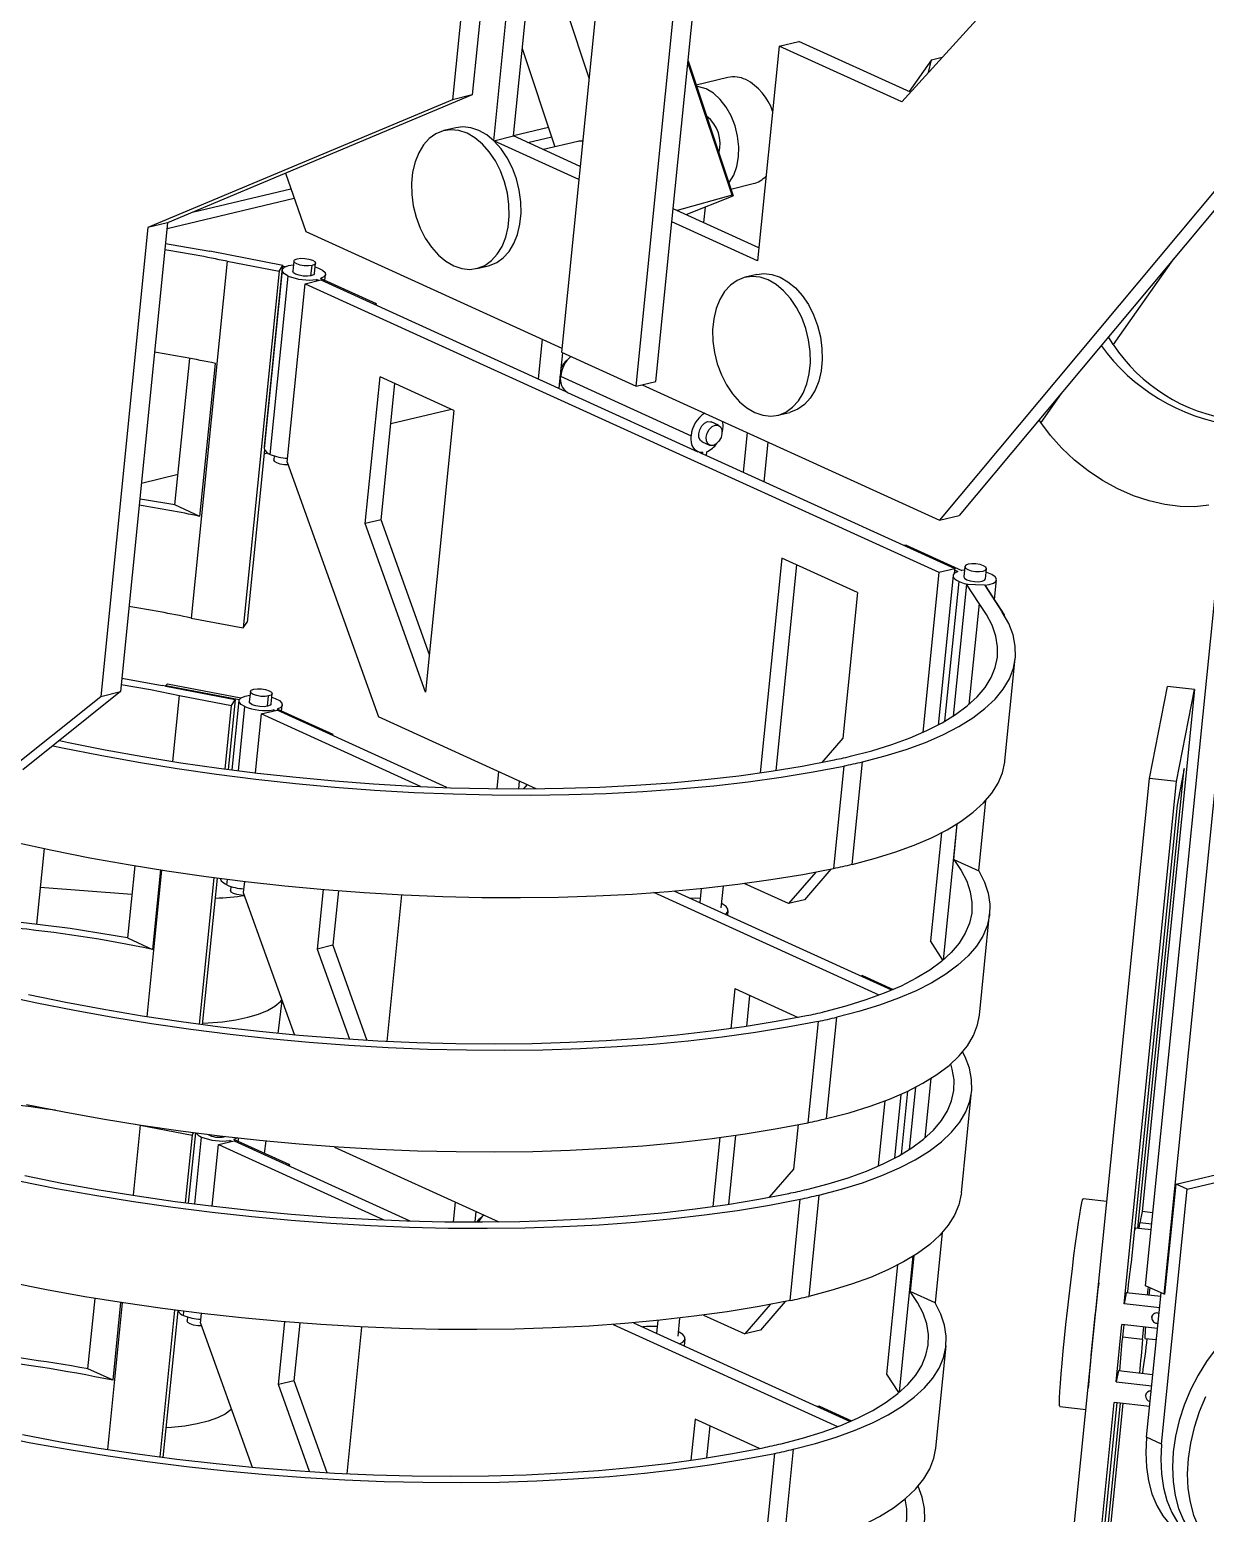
# Model space of a CAD drawing. Header units: inches. Extents: x 0.1 to 8.4, y -6.9 to 10.9.
# Drawn here: x 3.201 to 5.323, y 4.331 to 7.009 of the extents above; entities that cross this region are included whole.
import ezdxf

# ---------------------------------------------------------------- set-up
doc = ezdxf.new("R2010")
doc.units = ezdxf.units.IN
doc.header["$MEASUREMENT"] = 0

msp = doc.modelspace()

# ---------------------------------------------------------------- linework, layer by layer
at = {"color": 7, "linetype": 'Continuous', "lineweight": 25}
for p, q in [((4.3371, 8.174), (4.161, 6.4263)), ((4.2956, 6.3651), (4.4716, 8.1127)), ((4.3603, 6.6618), (4.4871, 7.921)), ((4.0523, 7.756), (3.9643, 6.8822)), ((4.0879, 7.7645), (3.9999, 6.8907)), ((5.2773, 7.4314), (4.775, 6.8781)), ((5.215, 4.7414), (5.4744, 7.3169)), ((4.0387, 6.8082), (4.0786, 7.2033)), ((4.0743, 6.8167), (4.1142, 7.2118)), ((5.2487, 4.7261), (5.4955, 7.1765)), ((4.2108, 6.9209), (4.1705, 7.0424)), ((4.0902, 6.9745), (4.1491, 6.7972)), ((4.5538, 6.9787), (4.5148, 6.5914)), ((4.5538, 6.9787), (4.5894, 6.9872)), ((4.775, 6.8781), (4.5538, 6.9787)), ((4.7909, 6.8955), (4.5894, 6.9872)), ((4.4687, 6.71), (4.3892, 6.9492)), ((4.3895, 6.9525), (4.4707, 6.7084)), ((4.8289, 6.9542), (4.7884, 6.8967)), ((4.8232, 6.9311), (4.8289, 6.9542)), ((4.8289, 6.9542), (4.8483, 6.9588)), ((4.4614, 6.9222), (4.4041, 6.9086)), ((3.9643, 6.8822), (3.4144, 6.6515)), ((3.9999, 6.8907), (3.45, 6.66)), ((3.9999, 6.8907), (3.9643, 6.8822)), ((3.9701, 6.8316), (3.9487, 6.8265)), ((4.0744, 6.8174), (4.1374, 6.8325)), ((4.0387, 6.8082), (4.0743, 6.8167)), ((4.1924, 6.7382), (4.0387, 6.8082)), ((4.1948, 6.7618), (4.0743, 6.8167)), ((4.1002, 6.8049), (4.1432, 6.8152)), ((4.1901, 6.8069), (4.1282, 6.7922)), ((5.4243, 6.8192), (4.8433, 6.1235)), ((5.4204, 6.7803), (4.8789, 6.1319)), ((3.6628, 6.7493), (3.6993, 6.6443)), ((3.4972, 6.6798), (3.6724, 6.7216)), ((4.4665, 6.721), (4.5071, 6.7307)), ((3.4489, 6.6496), (3.6784, 6.7043)), ((4.4687, 6.71), (4.3696, 6.6823)), ((4.3857, 6.6749), (4.4707, 6.7084)), ((4.4707, 6.7084), (4.4687, 6.71)), ((4.5172, 6.6151), (4.3626, 6.6854)), ((4.42, 6.6884), (4.4172, 6.6606)), ((3.4144, 6.6515), (3.3291, 5.8053)), ((3.45, 6.66), (3.3647, 5.8138)), ((3.45, 6.66), (3.4144, 6.6515)), ((3.6993, 6.6443), (4.1618, 6.4337)), ((4.3312, 6.3736), (4.3603, 6.6618)), ((4.5148, 6.5914), (4.3603, 6.6618)), ((3.5572, 6.5906), (3.4924, 5.9467)), ((3.6582, 6.5831), (3.5259, 6.6086)), ((3.5572, 6.5906), (3.651, 6.5725)), ((3.6775, 6.591), (3.6757, 6.5726)), ((3.651, 6.5725), (3.5862, 5.9287)), ((3.6566, 6.5784), (3.6242, 6.2565)), ((3.6568, 6.5746), (3.6244, 6.2527)), ((3.6351, 6.242), (3.6675, 6.5639)), ((3.651, 6.5725), (3.6582, 6.5831)), ((3.6566, 6.5784), (3.658, 6.5803)), ((3.6566, 6.5784), (3.6585, 6.578)), ((3.6582, 6.5831), (3.658, 6.5803)), ((3.6581, 6.5816), (3.6619, 6.5809)), ((3.661, 6.5799), (3.6619, 6.5809)), ((3.6619, 6.5809), (3.6618, 6.5804)), ((3.7087, 6.5645), (3.7106, 6.5829)), ((3.7148, 6.5687), (3.7167, 6.5871)), ((3.734, 6.5557), (3.7351, 6.5668)), ((4.008, 6.5775), (4.0294, 6.5826)), ((4.5136, 6.5668), (4.4922, 6.5617)), ((3.6657, 6.2282), (3.6981, 6.5501)), ((3.6981, 6.5501), (3.7266, 6.5569)), ((3.6981, 6.5501), (4.8421, 6.0293)), ((3.7189, 6.5577), (3.7186, 6.555)), ((3.7226, 6.556), (3.7189, 6.5577)), ((3.8268, 6.5135), (3.726, 6.5593)), ((3.7266, 6.5569), (4.1685, 6.3558)), ((3.8268, 6.5135), (3.8237, 6.5127)), ((3.8266, 6.5114), (3.8268, 6.5135)), ((5.1565, 6.4402), (5.148, 6.4541)), ((4.126, 6.45), (4.1188, 6.3784)), ((3.4632, 6.1507), (3.4899, 6.4153)), ((3.5083, 6.1302), (3.5361, 6.4061)), ((4.1603, 6.397), (4.1631, 6.4254)), ((4.161, 6.4263), (4.2956, 6.3651)), ((3.8067, 6.1171), (3.8333, 6.3819)), ((3.9668, 6.3212), (3.8333, 6.3819)), ((4.1567, 6.3611), (4.1592, 6.3867)), ((4.1593, 6.383), (4.3949, 6.2758)), ((4.2956, 6.3651), (4.3312, 6.3736)), ((3.8352, 6.1239), (3.8599, 6.3698)), ((4.1599, 6.3703), (4.1575, 6.3697)), ((4.1715, 6.354), (4.4071, 6.2468)), ((4.3067, 6.3677), (4.8433, 6.1235)), ((3.9624, 6.3232), (3.8526, 6.297)), ((3.9668, 6.3212), (3.9156, 5.8127)), ((4.4445, 6.2945), (4.431, 6.3007)), ((4.5516, 6.3128), (4.573, 6.3179)), ((5.0259, 6.2998), (5.0229, 6.3043)), ((4.496, 6.2816), (4.4888, 6.2099)), ((3.6247, 6.2504), (3.5934, 5.9393)), ((3.6309, 6.2442), (3.6239, 6.2425)), ((3.6247, 6.2563), (3.6242, 6.2565)), ((3.6424, 6.2392), (3.6417, 6.2319)), ((4.4096, 6.2458), (4.4157, 6.2431)), ((4.4147, 6.2648), (4.4282, 6.2587)), ((4.4157, 6.2431), (4.4159, 6.2452)), ((4.4157, 6.2431), (4.4159, 6.2431)), ((4.4159, 6.2431), (4.8706, 6.0361)), ((4.4224, 6.2402), (4.423, 6.2469)), ((4.5266, 6.1927), (4.5338, 6.2643)), ((3.6657, 6.2282), (3.8305, 5.7684)), ((3.4687, 6.2055), (3.4026, 6.1897)), ((3.5083, 6.1302), (3.4632, 6.1507)), ((3.8352, 6.1239), (3.8067, 6.1171)), ((3.9156, 5.8127), (3.8067, 6.1171)), ((3.9224, 5.8802), (3.8352, 6.1239)), ((4.8433, 6.1235), (4.8789, 6.1319)), ((4.5586, 6.0545), (4.5196, 5.6674)), ((4.6949, 5.9925), (4.5586, 6.0545)), ((4.7828, 6.0783), (4.7797, 6.0775)), ((4.7828, 6.0783), (4.8836, 6.0324)), ((4.5852, 6.0424), (4.5478, 5.6716)), ((4.8421, 6.0293), (4.813, 5.7401)), ((4.8421, 6.0293), (4.8706, 6.0361)), ((4.8702, 6.0336), (4.8695, 6.0267)), ((4.8702, 6.0336), (4.8765, 6.0307)), ((4.8704, 6.0336), (4.8702, 6.0336)), ((4.8706, 6.0361), (4.8704, 6.0336)), ((4.8882, 6.033), (4.8836, 6.0324)), ((4.8889, 6.0396), (4.887, 6.0212)), ((4.9262, 6.0173), (4.9281, 6.0356)), ((4.8678, 6.0234), (4.8406, 5.7535)), ((4.8919, 6.0077), (4.8679, 5.7695)), ((4.9145, 5.9727), (4.8919, 6.0077)), ((4.8919, 6.0077), (4.9247, 6.0066)), ((4.9247, 6.0066), (4.9566, 5.9573)), ((4.9256, 6.0052), (4.9265, 6.0052)), ((4.9605, 5.9527), (4.9265, 6.0052)), ((4.9426, 5.9804), (4.9461, 6.0155)), ((4.6949, 5.9925), (4.6685, 5.7299)), ((4.9145, 5.9727), (4.8962, 5.7905)), ((3.4924, 5.9467), (3.5862, 5.9287)), ((4.9595, 5.9527), (4.9605, 5.9527)), ((4.9604, 5.9512), (4.9605, 5.9527)), ((3.5862, 5.9287), (3.5934, 5.9393)), ((4.9613, 5.6891), (4.98, 5.8741)), ((3.3647, 5.8138), (3.1887, 5.6727)), ((3.3291, 5.8053), (3.3647, 5.8138)), ((3.4466, 5.8238), (3.4401, 5.825)), ((3.4465, 5.8229), (3.4467, 5.8249)), ((3.5718, 5.7988), (3.4465, 5.8229)), ((3.4467, 5.8249), (3.4495, 5.8279)), ((3.4467, 5.8249), (3.5791, 5.7995)), ((3.4495, 5.8279), (3.582, 5.8025)), ((3.5993, 5.8141), (3.5974, 5.7957)), ((5.3037, 5.8179), (5.2087, 4.8753)), ((5.2223, 5.657), (5.2548, 5.8234)), ((5.3037, 5.8179), (5.2548, 5.8234)), ((5.2712, 5.6515), (5.3037, 5.8179)), ((3.153, 5.6642), (3.3291, 5.8053)), ((3.4593, 5.6878), (3.4713, 5.807)), ((3.4713, 5.807), (3.5652, 5.789)), ((3.5536, 5.6742), (3.5652, 5.789)), ((3.5718, 5.7988), (3.5592, 5.6734)), ((3.5652, 5.789), (3.5718, 5.7988)), ((3.5785, 5.7977), (3.5659, 5.6725)), ((3.6305, 5.7876), (3.6323, 5.806)), ((3.6366, 5.7917), (3.6384, 5.8101)), ((3.6558, 5.7787), (3.6569, 5.7898)), ((3.6189, 5.7736), (3.6082, 5.6673)), ((3.6189, 5.7736), (3.6474, 5.7804)), ((3.9065, 5.6426), (3.6189, 5.7736)), ((3.6406, 5.7807), (3.6404, 5.7787)), ((3.6434, 5.7794), (3.6406, 5.7807)), ((3.9541, 5.6408), (3.6474, 5.7804)), ((3.7485, 5.7365), (3.6478, 5.7823)), ((4.1154, 5.6387), (3.8305, 5.7684)), ((3.7485, 5.7365), (3.7454, 5.7357)), ((3.7483, 5.7344), (3.7485, 5.7365)), ((4.6685, 5.7299), (4.6305, 5.6861)), ((4.6706, 5.6796), (4.652, 5.4947)), ((4.6857, 5.5021), (4.7043, 5.6871)), ((4.0474, 5.6696), (4.0443, 5.6388)), ((4.0839, 5.6385), (4.0853, 5.6524)), ((5.0158, 3.6066), (5.2223, 5.657)), ((5.1763, 4.7089), (5.2712, 5.6515)), ((5.2014, 4.8452), (5.285, 5.6752)), ((5.2712, 5.6515), (5.2223, 5.657)), ((5.285, 5.6752), (5.272, 5.6087)), ((4.914, 5.4903), (4.9268, 5.6174)), ((5.272, 5.6087), (5.189, 4.7839)), ((4.8745, 5.5748), (4.8498, 5.3295)), ((4.8688, 5.5108), (4.8753, 5.5753)), ((4.8467, 5.5589), (4.8271, 5.3638)), ((3.227, 5.5307), (3.2132, 5.3939)), ((3.3907, 5.4996), (3.3775, 5.3692)), ((3.4129, 5.2269), (3.4396, 5.4917)), ((3.4371, 5.4921), (3.4227, 5.3487)), ((4.6473, 5.4937), (4.5993, 5.4382)), ((4.8688, 5.5108), (4.914, 5.4903)), ((3.5072, 5.2132), (3.5339, 5.4781)), ((3.5132, 5.2124), (3.5399, 5.4773)), ((3.5462, 5.4765), (3.5461, 5.4757)), ((3.5885, 5.4713), (3.5865, 5.4516)), ((4.4492, 5.4235), (4.4531, 5.463)), ((4.5708, 5.4314), (4.4909, 5.4677)), ((4.6201, 5.4883), (4.5708, 5.4314)), ((3.22, 5.4607), (3.3855, 5.4482)), ((3.5641, 5.4622), (3.5634, 5.4549)), ((3.5865, 5.4516), (3.6788, 5.1941)), ((3.7305, 5.4568), (3.7197, 5.3492)), ((3.7581, 5.4546), (3.7482, 5.356)), ((3.8721, 5.4472), (3.8455, 5.1824)), ((4.7343, 5.2658), (4.3273, 5.4511)), ((4.7573, 5.2751), (4.3642, 5.454)), ((4.4131, 5.4586), (4.4105, 5.433)), ((4.5993, 5.4382), (4.5708, 5.4314)), ((4.4609, 5.41), (4.4618, 5.4184)), ((4.9151, 5.2302), (4.9335, 5.4131)), ((3.3775, 5.3692), (3.4227, 5.3487)), ((3.7482, 5.356), (3.7197, 5.3492)), ((3.7482, 5.356), (3.8097, 5.1843)), ((4.8494, 5.3292), (4.8271, 5.3638)), ((3.7197, 5.3492), (3.7781, 5.1863)), ((4.4738, 5.2778), (4.4665, 5.2055)), ((4.4738, 5.2778), (4.5878, 5.2259)), ((4.7045, 5.3013), (4.7014, 5.3005)), ((4.7045, 5.3013), (4.7598, 5.2761)), ((3.6497, 5.1968), (3.6565, 5.2564)), ((4.5003, 5.2657), (4.4947, 5.2096)), ((4.6394, 5.0432), (4.6579, 5.2262)), ((4.6242, 5.2187), (4.6058, 5.0358)), ((4.8174, 5.0086), (4.8282, 5.1159)), ((4.7892, 4.9877), (4.8005, 5.1)), ((4.8828, 4.9093), (4.9012, 5.0922)), ((4.7333, 4.9578), (4.7451, 5.0753)), ((4.7735, 5.087), (4.7619, 4.9717)), ((3.4002, 5.0313), (3.3875, 4.9049)), ((3.3927, 5.0329), (3.4002, 5.0313)), ((3.4002, 5.0313), (3.4941, 5.0133)), ((3.4941, 5.0133), (3.4818, 4.8914)), ((3.5, 5.0176), (3.4872, 4.8907)), ((3.4941, 5.0133), (3.4973, 5.018)), ((3.5538, 5.011), (3.5522, 5.0106)), ((3.5775, 5.0017), (3.5782, 5.0083)), ((4.4467, 5.0091), (4.4342, 4.8846)), ((4.4749, 5.013), (4.4624, 4.8887)), ((4.5805, 4.9522), (4.5886, 5.0323)), ((5.2701, 4.9248), (5.6248, 5.0094)), ((3.5304, 4.8853), (3.5416, 4.9962)), ((3.5416, 4.9962), (3.5701, 5.003)), ((3.5416, 4.9962), (3.8401, 4.8603)), ((3.5624, 5.0037), (3.5621, 5.0011)), ((3.5661, 5.002), (3.5624, 5.0037)), ((3.6703, 4.9595), (3.5695, 5.0054)), ((3.5701, 5.003), (3.8873, 4.8585)), ((3.625, 4.9801), (3.6277, 5.0031)), ((3.751, 4.9928), (3.7513, 4.9918)), ((3.7513, 4.9918), (4.0475, 4.857)), ((5.2903, 4.9156), (5.6464, 5.0005)), ((3.6703, 4.9595), (3.6672, 4.9587)), ((3.6701, 4.9574), (3.6703, 4.9595)), ((4.5366, 4.9013), (4.5805, 4.9522)), ((4.6255, 4.9053), (4.6071, 4.7223)), ((5.244, 4.4557), (5.2903, 4.9156)), ((5.2501, 4.7264), (5.2701, 4.9248)), ((5.2903, 4.9156), (5.2701, 4.9248)), ((3.9692, 4.8926), (3.9656, 4.8569)), ((4.0051, 4.8567), (4.007, 4.8754)), ((4.5735, 4.7149), (4.5919, 4.8978)), ((5.1454, 4.8934), (5.1024, 4.8982)), ((5.2087, 4.8753), (5.2048, 4.8554)), ((5.2283, 4.8732), (5.2087, 4.8753)), ((5.2038, 4.8449), (5.2048, 4.8554)), ((5.2263, 4.853), (5.2048, 4.8554)), ((4.8482, 4.8376), (4.8354, 4.7105)), ((5.2252, 4.8425), (5.1968, 4.8457)), ((4.7712, 4.5498), (4.7959, 4.795)), ((4.7968, 4.7956), (4.7903, 4.731)), ((4.7483, 4.582), (4.7682, 4.7791)), ((5.2487, 4.7261), (5.215, 4.7414)), ((3.3062, 4.5914), (3.3191, 4.7187)), ((4.5647, 4.7131), (4.5201, 4.6616)), ((4.8354, 4.7105), (4.7903, 4.731)), ((5.1802, 4.7289), (5.1763, 4.7089)), ((5.2427, 4.7219), (5.1802, 4.7289)), ((5.2171, 4.468), (5.2433, 4.7285)), ((5.2501, 4.7264), (5.2487, 4.7261)), ((3.368, 4.7108), (3.3413, 4.446)), ((3.3514, 4.5709), (3.3655, 4.7112)), ((3.4623, 4.6974), (3.4356, 4.4325)), ((3.4683, 4.6962), (3.4416, 4.4317)), ((3.5091, 4.6742), (3.5109, 4.6914)), ((4.4173, 4.6886), (4.4916, 4.6548)), ((4.5375, 4.7078), (4.4916, 4.6548)), ((5.2406, 4.7018), (5.1763, 4.7089)), ((3.4859, 4.6852), (3.4852, 4.678)), ((3.5091, 4.6742), (3.6024, 4.4141)), ((3.6502, 4.5631), (3.6615, 4.6762)), ((3.6786, 4.5699), (3.6891, 4.6741)), ((3.8002, 4.6671), (3.7735, 4.4023)), ((4.2542, 4.6717), (4.6592, 4.4874)), ((4.2911, 4.6747), (4.6821, 4.4967)), ((4.3346, 4.6789), (4.3323, 4.656)), ((4.3713, 4.6508), (4.3746, 4.6832)), ((4.5201, 4.6616), (4.4916, 4.6548)), ((5.1621, 4.5684), (5.1725, 4.6718)), ((5.2369, 4.6646), (5.1725, 4.6718)), ((4.3827, 4.633), (4.384, 4.6457)), ((4.8364, 4.4484), (4.855, 4.6333)), ((5.2098, 4.6447), (5.1733, 4.6488)), ((5.2141, 4.6466), (5.2348, 4.6443)), ((3.3514, 4.5709), (3.3062, 4.5914)), ((4.7699, 4.5486), (4.7483, 4.582)), ((5.166, 4.5883), (5.1621, 4.5684)), ((5.166, 4.5883), (5.2285, 4.5813)), ((3.6786, 4.5699), (3.6502, 4.5631)), ((3.7063, 4.4061), (3.6502, 4.5631)), ((3.7379, 4.4042), (3.6786, 4.5699)), ((5.1621, 4.5684), (5.2265, 4.5612)), ((4.9933, 2.8921), (5.1583, 4.5307)), ((5.1634, 4.5301), (5.0611, 3.5143)), ((5.1739, 4.5289), (5.0615, 3.4134)), ((5.0741, 3.5809), (5.1696, 4.5294)), ((5.2227, 4.5235), (5.1583, 4.5307)), ((4.4021, 4.5006), (4.3946, 4.4267)), ((4.518, 4.4478), (4.4021, 4.5006)), ((4.6263, 4.5243), (4.6232, 4.5236)), ((4.6263, 4.5243), (4.6845, 4.4978)), ((5.0605, 4.5236), (5.1077, 4.5184)), ((4.4287, 4.4885), (4.4229, 4.4309)), ((4.5793, 4.4464), (4.5607, 4.2614)), ((5.244, 4.4557), (5.2171, 4.468)), ((4.527, 4.2539), (4.5457, 4.4389))]:
    msp.add_line(p, q, dxfattribs=at)
at = {"color": 8, "linetype": 'Continuous', "lineweight": 25}
for p, q in [((5.2657, 6.5951), (5.1565, 6.4402)), ((5.0626, 6.3519), (5.0259, 6.2998)), ((4.8531, 5.7604), (4.8785, 6.0126)), ((3.5776, 5.6711), (3.5892, 5.7869)), ((3.5568, 5.465), (3.5578, 5.475)), ((4.7743, 4.9786), (4.7858, 5.0927)), ((3.4988, 4.8892), (3.511, 5.0099)), ((3.5522, 5.0106), (3.5523, 5.0112)), ((3.4785, 4.688), (3.4793, 4.6952)), ((5.2262, 4.6842), (5.2265, 4.6858)), ((5.2151, 4.5433), (5.2154, 4.5449))]:
    msp.add_line(p, q, dxfattribs=at)
at = {"color": 7, "linetype": 'Continuous', "lineweight": 25, "flags": 128}
for points in [[(4.4223, 6.9015), (4.409, 6.9057), (4.4049, 6.9062)], [(4.4629, 6.7317), (4.4638, 6.7329), (4.4717, 6.746), (4.4772, 6.7615), (4.4803, 6.7789), (4.4808, 6.7974), (4.4787, 6.8164), (4.4741, 6.8351), (4.4672, 6.8529), (4.4581, 6.8689), (4.4473, 6.8827), (4.4352, 6.8937), (4.4223, 6.9015)], [(4.0294, 6.5826), (4.0308, 6.583), (4.044, 6.5883), (4.0559, 6.5968), (4.0664, 6.6084), (4.075, 6.6226), (4.0816, 6.6391), (4.0859, 6.6575), (4.0879, 6.6773), (4.0875, 6.6979), (4.0847, 6.7187), (4.0796, 6.7392), (4.0723, 6.7588), (4.063, 6.777), (4.052, 6.7933), (4.0395, 6.8073), (4.026, 6.8185), (4.0118, 6.8267), (3.9972, 6.8316), (3.9827, 6.8331), (3.9701, 6.8316)], [(3.9904, 6.8216), (3.9758, 6.8265), (3.9613, 6.828), (3.9473, 6.8261), (3.9341, 6.8208), (3.9222, 6.8123), (3.9117, 6.8008), (3.9031, 6.7865), (3.8965, 6.77), (3.8922, 6.7516), (3.8902, 6.7318), (3.8906, 6.7113), (3.8934, 6.6904), (3.8985, 6.67), (3.9058, 6.6503), (3.9151, 6.6321), (3.9261, 6.6158), (3.9386, 6.6018), (3.9521, 6.5906), (3.9663, 6.5824)], [(3.9663, 6.5824), (3.9809, 6.5775), (3.9954, 6.576), (4.0094, 6.5779), (4.0226, 6.5832), (4.0346, 6.5917), (4.045, 6.6033), (4.0536, 6.6175), (4.0602, 6.6341), (4.0646, 6.6524), (4.0665, 6.6722), (4.0661, 6.6928), (4.0633, 6.7136), (4.0582, 6.7341), (4.0509, 6.7537), (4.0416, 6.7719), (4.0306, 6.7882), (4.0182, 6.8022), (4.0046, 6.8134), (3.9904, 6.8216)], [(3.4462, 6.6225), (3.4701, 6.6186), (3.5259, 6.6086)], [(3.7106, 6.5829), (3.7041, 6.5821), (3.6965, 6.5823), (3.6891, 6.5836), (3.6829, 6.5857), (3.6788, 6.5883), (3.6775, 6.591), (3.6792, 6.5934), (3.6836, 6.5952)], [(3.6836, 6.5952), (3.6901, 6.596), (3.6977, 6.5958), (3.7051, 6.5945), (3.7113, 6.5925), (3.7154, 6.5899), (3.7167, 6.5871), (3.715, 6.5847), (3.7106, 6.5829)], [(3.6675, 6.5639), (3.6607, 6.5679), (3.6572, 6.5722), (3.6573, 6.5763), (3.661, 6.5799), (3.668, 6.5827), (3.6768, 6.5842)], [(3.7087, 6.5645), (3.7022, 6.5637), (3.6947, 6.5639), (3.6872, 6.5652), (3.681, 6.5673), (3.6769, 6.5699), (3.6757, 6.5726), (3.6757, 6.5726)], [(3.7148, 6.5687), (3.7131, 6.5663), (3.7087, 6.5645)], [(3.716, 6.5806), (3.7223, 6.5784), (3.7298, 6.5746), (3.7342, 6.5703), (3.735, 6.5661), (3.7322, 6.5623), (3.726, 6.5593)], [(4.534, 6.5568), (4.5194, 6.5618), (4.5049, 6.5633), (4.4909, 6.5614), (4.4777, 6.5561), (4.4657, 6.5476), (4.4553, 6.536), (4.4466, 6.5218), (4.4401, 6.5052), (4.4357, 6.4868), (4.4337, 6.4671), (4.4341, 6.4465), (4.437, 6.4257), (4.4421, 6.4052), (4.4494, 6.3856), (4.4587, 6.3674), (4.4697, 6.3511), (4.4821, 6.3371), (4.4956, 6.3259), (4.5099, 6.3177)], [(4.5136, 6.5668), (4.5263, 6.5684), (4.5408, 6.5669), (4.5553, 6.5619), (4.5696, 6.5537), (4.5831, 6.5425), (4.5955, 6.5286), (4.6065, 6.5123), (4.6158, 6.494), (4.6231, 6.4744), (4.6282, 6.4539), (4.631, 6.4331), (4.6315, 6.4125), (4.6295, 6.3928), (4.6251, 6.3744), (4.6186, 6.3579), (4.6099, 6.3436), (4.5995, 6.3321), (4.5875, 6.3235), (4.5743, 6.3182), (4.573, 6.3179)], [(4.5099, 6.3177), (4.5244, 6.3128), (4.5389, 6.3112), (4.553, 6.3131), (4.5661, 6.3184), (4.5781, 6.327), (4.5886, 6.3385), (4.5972, 6.3528), (4.6038, 6.3693), (4.6081, 6.3877), (4.6101, 6.4074), (4.6097, 6.428), (4.6069, 6.4488), (4.6017, 6.4693), (4.5944, 6.4889), (4.5852, 6.5072), (4.5741, 6.5235), (4.5617, 6.5374), (4.5482, 6.5487), (4.534, 6.5568)], [(4.4147, 6.2648), (4.4115, 6.2673), (4.409, 6.2726), (4.4086, 6.2793), (4.4104, 6.2866), (4.4141, 6.2934), (4.4191, 6.2984), (4.4247, 6.3011)], [(4.4345, 6.2582), (4.4292, 6.2583), (4.425, 6.2612), (4.4225, 6.2664), (4.4221, 6.2732), (4.4239, 6.2805), (4.4276, 6.2872), (4.4326, 6.2923), (4.4382, 6.295)], [(4.4247, 6.3011), (4.43, 6.301), (4.431, 6.3007)], [(4.4382, 6.295), (4.4435, 6.2949), (4.4477, 6.292), (4.4502, 6.2868), (4.4506, 6.28), (4.4488, 6.2727), (4.4451, 6.266), (4.4401, 6.2609), (4.4345, 6.2582)], [(4.4513, 6.3019), (4.4521, 6.2922), (4.4507, 6.2825)], [(5.3294, 6.1501), (5.3042, 6.1474), (5.2775, 6.1478), (5.2498, 6.1513), (5.2215, 6.158), (5.1931, 6.1675), (5.1649, 6.1799), (5.1375, 6.1949), (5.1113, 6.2123), (5.0866, 6.2318), (5.0639, 6.2531), (5.0436, 6.2759), (5.0259, 6.2998)], [(4.4159, 6.2452), (4.4111, 6.2455), (4.4066, 6.247), (4.4027, 6.2496), (4.3995, 6.2533), (4.397, 6.2579), (4.3954, 6.2633), (4.3947, 6.2693), (4.3949, 6.2758)], [(3.6675, 6.223), (3.6607, 6.2232), (3.6532, 6.2245), (3.647, 6.2266), (3.6429, 6.2292), (3.6417, 6.2319), (3.6417, 6.2319)], [(3.4632, 6.1507), (3.4082, 6.1602), (3.3998, 6.1615)], [(4.8765, 6.0307), (4.8726, 6.029), (4.8698, 6.027), (4.8681, 6.0248), (4.8678, 6.0224), (4.8687, 6.0199), (4.8708, 6.0174), (4.8741, 6.0149), (4.8785, 6.0126)], [(4.895, 6.0437), (4.8906, 6.042), (4.8889, 6.0396), (4.8902, 6.0368), (4.8942, 6.0342), (4.9005, 6.0321), (4.9079, 6.0309), (4.9155, 6.0307), (4.9219, 6.0315)], [(4.9219, 6.0315), (4.9264, 6.0333), (4.9281, 6.0357), (4.9268, 6.0384), (4.9227, 6.041), (4.9165, 6.0431), (4.909, 6.0444), (4.9015, 6.0446), (4.895, 6.0437)], [(4.9252, 6.0058), (4.9327, 6.0069), (4.9404, 6.0094), (4.945, 6.0128), (4.9461, 6.0169), (4.9435, 6.0211), (4.9375, 6.0253), (4.9286, 6.0288), (4.9274, 6.0292)], [(4.8785, 6.0126), (4.8879, 6.0093), (4.8949, 6.0076)], [(4.887, 6.0212), (4.887, 6.0212), (4.8883, 6.0184), (4.8924, 6.0158), (4.8986, 6.0137), (4.9061, 6.0125), (4.9136, 6.0123), (4.9201, 6.0131)], [(4.9201, 6.0131), (4.9245, 6.0149), (4.9262, 6.0173)], [(4.6822, 5.6971), (4.7209, 5.7072), (4.7569, 5.7183), (4.7902, 5.7304), (4.8206, 5.7435), (4.848, 5.7576), (4.8723, 5.7724), (4.8933, 5.7881), (4.9111, 5.8045), (4.9255, 5.8215), (4.9364, 5.8392), (4.9438, 5.8573), (4.9478, 5.8759), (4.9481, 5.8949), (4.945, 5.9141), (4.9383, 5.9335), (4.9282, 5.9531), (4.9145, 5.9727)], [(4.7043, 5.6871), (4.7449, 5.6977), (4.7828, 5.7094), (4.8177, 5.7222), (4.8495, 5.7361), (4.8782, 5.7509), (4.9035, 5.7666), (4.9253, 5.7831), (4.9436, 5.8004), (4.9583, 5.8185), (4.9693, 5.8371), (4.9766, 5.8563), (4.9801, 5.8759), (4.9799, 5.8959), (4.9759, 5.9162), (4.9681, 5.9367), (4.9566, 5.9573)], [(3.3672, 5.8379), (3.3843, 5.8351), (3.4401, 5.825)], [(3.366, 5.8267), (3.4191, 5.8174), (3.4713, 5.807)], [(3.6323, 5.806), (3.6258, 5.8051), (3.6183, 5.8053), (3.6108, 5.8066), (3.6046, 5.8087), (3.6005, 5.8113), (3.5993, 5.814), (3.601, 5.8164), (3.6054, 5.8182)], [(3.6054, 5.8182), (3.6119, 5.819), (3.6194, 5.8188), (3.6269, 5.8176), (3.6331, 5.8155), (3.6372, 5.8129), (3.6384, 5.8102), (3.6367, 5.8077), (3.6323, 5.806)], [(3.5892, 5.7869), (3.5824, 5.7909), (3.5789, 5.7952), (3.579, 5.7993), (3.5827, 5.8029), (3.5897, 5.8057), (3.5986, 5.8073)], [(3.6305, 5.7876), (3.624, 5.7867), (3.6164, 5.787), (3.609, 5.7882), (3.6027, 5.7903), (3.5987, 5.7929), (3.5974, 5.7956), (3.5974, 5.7957)], [(3.6366, 5.7917), (3.6349, 5.7893), (3.6305, 5.7876)], [(3.6378, 5.8036), (3.644, 5.8014), (3.6516, 5.7976), (3.6559, 5.7933), (3.6568, 5.7891), (3.654, 5.7853), (3.6478, 5.7823)], [(3.243, 5.7162), (3.2601, 5.7126), (3.3283, 5.6991), (3.3974, 5.6866), (3.4674, 5.6753), (3.538, 5.6651), (3.6091, 5.656), (3.6805, 5.6482), (3.752, 5.6416), (3.8234, 5.6362), (3.8947, 5.632), (3.9655, 5.6291), (4.0358, 5.6275), (4.1053, 5.6271), (4.1739, 5.628), (4.2415, 5.6301), (4.3078, 5.6335), (4.3727, 5.6382), (4.436, 5.6441), (4.4976, 5.6512), (4.5574, 5.6595), (4.6151, 5.669), (4.6706, 5.6796)], [(3.2546, 5.7255), (3.2709, 5.7221), (3.3375, 5.7089), (3.4051, 5.6967), (3.4735, 5.6856), (3.5426, 5.6756), (3.612, 5.6668), (3.6818, 5.6592), (3.7517, 5.6527), (3.8216, 5.6474), (3.8913, 5.6434), (3.9605, 5.6405), (4.0292, 5.6389), (4.0972, 5.6386), (4.1643, 5.6394), (4.2303, 5.6415), (4.2951, 5.6449), (4.3586, 5.6494), (4.4205, 5.6552), (4.4807, 5.6621), (4.5391, 5.6702), (4.5955, 5.6795), (4.6498, 5.69)], [(4.6857, 5.5021), (4.7255, 5.5125), (4.7628, 5.524), (4.7972, 5.5365), (4.8287, 5.55), (4.857, 5.5645), (4.8822, 5.5798), (4.9041, 5.596), (4.9225, 5.6129), (4.9375, 5.6304), (4.9489, 5.6486), (4.9568, 5.6674), (4.9611, 5.6865), (4.9613, 5.6891)], [(4.0931, 5.6397), (4.0923, 5.6391), (4.0916, 5.6386)], [(4.099, 5.6461), (4.0952, 5.6422), (4.0923, 5.6386)], [(3.1745, 5.5422), (3.2415, 5.5276), (3.3096, 5.5141), (3.3788, 5.5016), (3.4488, 5.4903), (3.5194, 5.4801), (3.5904, 5.471), (3.6618, 5.4632), (3.7333, 5.4566), (3.8048, 5.4512), (3.876, 5.447), (3.9469, 5.4441), (4.0172, 5.4425), (4.0867, 5.4421), (4.1553, 5.443), (4.2229, 5.4451), (4.2892, 5.4485), (4.3541, 5.4532), (4.4174, 5.4591), (4.479, 5.4662), (4.5387, 5.4745), (4.5964, 5.484), (4.652, 5.4947)], [(4.8688, 5.5108), (4.8823, 5.4913), (4.8923, 5.4718), (4.8988, 5.4524), (4.9018, 5.4332), (4.9013, 5.4143), (4.8972, 5.3958), (4.8897, 5.3777), (4.8787, 5.3601), (4.8643, 5.3432), (4.8465, 5.3268), (4.8255, 5.3112), (4.8012, 5.2964), (4.7738, 5.2825), (4.7435, 5.2694), (4.7103, 5.2573), (4.6743, 5.2462), (4.6358, 5.2362)], [(4.914, 5.4903), (4.9242, 5.4701), (4.9309, 5.45), (4.9339, 5.4302), (4.9333, 5.4106), (4.929, 5.3914), (4.9212, 5.3727), (4.9097, 5.3545), (4.8947, 5.3369), (4.8763, 5.32), (4.8544, 5.3039), (4.8292, 5.2885), (4.8009, 5.2741), (4.7694, 5.2606), (4.735, 5.248), (4.6978, 5.2366), (4.6579, 5.2262)], [(3.5568, 5.465), (3.5538, 5.4665), (3.5513, 5.4681), (3.5492, 5.4697), (3.5476, 5.4714), (3.5466, 5.473), (3.5461, 5.4747), (3.5461, 5.4757)], [(3.5885, 5.446), (3.5824, 5.4462), (3.575, 5.4475), (3.5688, 5.4496), (3.5647, 5.4522), (3.5634, 5.4549), (3.5634, 5.4549)], [(4.4113, 5.4404), (4.4027, 5.4408), (4.3937, 5.4406)], [(4.4568, 5.4119), (4.4576, 5.4124), (4.4613, 5.4166), (4.4614, 5.4212), (4.4579, 5.426), (4.4509, 5.4306), (4.4499, 5.4311)], [(4.6242, 5.2187), (4.5687, 5.2081), (4.5109, 5.1986), (4.4512, 5.1902), (4.3896, 5.1831), (4.3263, 5.1772), (4.2614, 5.1726), (4.1951, 5.1692), (4.1275, 5.167), (4.0589, 5.1662), (3.9894, 5.1665), (3.9191, 5.1682), (3.8483, 5.1711), (3.777, 5.1752), (3.7055, 5.1806), (3.634, 5.1873), (3.5627, 5.1951), (3.4916, 5.2041), (3.421, 5.2143), (3.351, 5.2257), (3.2819, 5.2381), (3.2137, 5.2517), (3.1467, 5.2663)], [(4.6034, 5.229), (4.5481, 5.2184), (4.4905, 5.209), (4.431, 5.2008), (4.3695, 5.1938), (4.3063, 5.188), (4.2416, 5.1835), (4.1754, 5.1803), (4.108, 5.1783), (4.0395, 5.1776), (3.9701, 5.1782), (3.9, 5.1801), (3.8294, 5.1832), (3.7584, 5.1876), (3.6872, 5.1933), (3.616, 5.2002), (3.545, 5.2084), (3.4744, 5.2177), (3.4043, 5.2282), (3.3348, 5.2399), (3.2663, 5.2527), (3.1989, 5.2666)], [(3.5135, 5.2153), (3.5234, 5.2158), (3.5493, 5.2181), (3.5733, 5.2216), (3.5949, 5.2262), (3.6141, 5.2319), (3.6303, 5.2386), (3.6435, 5.2462), (3.6534, 5.2546), (3.656, 5.2576)], [(4.6394, 5.0432), (4.6801, 5.0538), (4.7179, 5.0655), (4.7528, 5.0784), (4.7847, 5.0922), (4.8133, 5.107), (4.8386, 5.1227), (4.8605, 5.1393), (4.8788, 5.1566), (4.8935, 5.1746), (4.9045, 5.1932), (4.9118, 5.2124), (4.9151, 5.2302)], [(4.6035, 4.9153), (4.6421, 4.9254), (4.6782, 4.9365), (4.7114, 4.9486), (4.7418, 4.9617), (4.7693, 4.9757), (4.7935, 4.9906), (4.8146, 5.0062), (4.8324, 5.0226), (4.8467, 5.0397), (4.8577, 5.0573), (4.8651, 5.0755), (4.869, 5.0941), (4.8694, 5.113), (4.8663, 5.1322), (4.8634, 5.1418)], [(4.6255, 4.9053), (4.6662, 4.9159), (4.704, 4.9276), (4.7389, 4.9404), (4.7708, 4.9542), (4.7994, 4.969), (4.8247, 4.9847), (4.8466, 5.0013), (4.8649, 5.0186), (4.8796, 5.0366), (4.8906, 5.0553), (4.8979, 5.0744), (4.9014, 5.0941), (4.9012, 5.1141), (4.8971, 5.1343), (4.8894, 5.1548), (4.8849, 5.1635)], [(3.1953, 5.0687), (3.2634, 5.0552), (3.3326, 5.0427), (3.4025, 5.0314), (3.4731, 5.0212), (3.5442, 5.0122), (3.6156, 5.0043), (3.6871, 4.9977), (3.7586, 4.9923), (3.8298, 4.9882), (3.9007, 4.9853), (3.9709, 4.9836), (4.0405, 4.9832), (4.1091, 4.9841), (4.1766, 4.9863), (4.2429, 4.9897), (4.3078, 4.9943), (4.3712, 5.0002), (4.4328, 5.0073), (4.4925, 5.0156), (4.5502, 5.0251), (4.6058, 5.0358)], [(3.5759, 5.0085), (3.5758, 5.0084), (3.5695, 5.0054)], [(3.1814, 4.9308), (3.2495, 4.9172), (3.3187, 4.9048), (3.3886, 4.8934), (3.4592, 4.8832), (3.5303, 4.8742), (3.6017, 4.8664), (3.6732, 4.8597), (3.7447, 4.8543), (3.8159, 4.8502), (3.8868, 4.8473), (3.957, 4.8456), (4.0266, 4.8453), (4.0952, 4.8461), (4.1627, 4.8483), (4.229, 4.8517), (4.2939, 4.8563), (4.3573, 4.8622), (4.4189, 4.8693), (4.4786, 4.8776), (4.5363, 4.8871), (4.5919, 4.8978)], [(3.1921, 4.9403), (3.2588, 4.927), (3.3264, 4.9149), (3.3948, 4.9038), (3.4638, 4.8938), (3.5333, 4.885), (3.6031, 4.8773), (3.673, 4.8709), (3.7429, 4.8656), (3.8125, 4.8615), (3.8818, 4.8587), (3.9505, 4.8571), (4.0184, 4.8567), (4.0855, 4.8576), (4.1516, 4.8597), (4.2164, 4.863), (4.2798, 4.8676), (4.3417, 4.8733), (4.4019, 4.8803), (4.4603, 4.8884), (4.5168, 4.8977), (4.5711, 4.9081)], [(4.8828, 4.9093), (4.8825, 4.9068), (4.8783, 4.8876), (4.8704, 4.8689), (4.859, 4.8507), (4.844, 4.8331), (4.8255, 4.8162), (4.8037, 4.8), (4.7785, 4.7847), (4.7501, 4.7702), (4.7187, 4.7567), (4.6842, 4.7442), (4.647, 4.7327), (4.6071, 4.7223)], [(5.0605, 4.5236), (5.06, 4.5252), (5.0598, 4.5303), (5.06, 4.5387), (5.0606, 4.5504), (5.0616, 4.565), (5.063, 4.5823), (5.0647, 4.6021), (5.0667, 4.6238), (5.069, 4.6472), (5.0715, 4.6718), (5.0742, 4.6971), (5.0771, 4.7227), (5.08, 4.748), (5.083, 4.7727), (5.0859, 4.7962), (5.0888, 4.8181), (5.0915, 4.838), (5.094, 4.8556), (5.0963, 4.8704), (5.0983, 4.8823), (5.1, 4.891), (5.1013, 4.8964), (5.1023, 4.8982), (5.1024, 4.8982)], [(4.5735, 4.7149), (4.5179, 4.7042), (4.4602, 4.6947), (4.4004, 4.6864), (4.3388, 4.6793), (4.2755, 4.6734), (4.2106, 4.6688), (4.1443, 4.6654), (4.0768, 4.6632), (4.0082, 4.6623), (3.9386, 4.6627), (3.8684, 4.6644), (3.7975, 4.6673), (3.7263, 4.6714), (3.6548, 4.6768), (3.5833, 4.6834), (3.5119, 4.6913), (3.4408, 4.7003), (3.3702, 4.7105), (3.3003, 4.7218), (3.2311, 4.7343), (3.163, 4.7478)], [(4.5573, 4.4564), (4.5958, 4.4664), (4.6317, 4.4775), (4.665, 4.4896), (4.6953, 4.5027), (4.7227, 4.5166), (4.7469, 4.5315), (4.768, 4.5471), (4.7858, 4.5634), (4.8002, 4.5804), (4.8112, 4.5979), (4.8187, 4.616), (4.8227, 4.6345), (4.8232, 4.6534), (4.8202, 4.6726), (4.8137, 4.692), (4.8037, 4.7115), (4.7903, 4.731)], [(5.2185, 4.7246), (5.2198, 4.7353), (5.2203, 4.739)], [(5.2216, 4.7243), (5.2228, 4.7333), (5.2235, 4.7376)], [(5.4663, 4.7142), (5.4447, 4.7074), (5.423, 4.6974), (5.4017, 4.6842), (5.3809, 4.6681), (5.3611, 4.6494), (5.3424, 4.6282), (5.3252, 4.605), (5.3098, 4.58), (5.2963, 4.5535), (5.2849, 4.5261), (5.2758, 4.4981), (5.2692, 4.4698), (5.2651, 4.4418), (5.2636, 4.4144), (5.2647, 4.388), (5.2685, 4.363), (5.2747, 4.3398), (5.2835, 4.3187), (5.2945, 4.3), (5.3078, 4.284), (5.323, 4.2709), (5.3399, 4.2609), (5.3412, 4.2603)], [(4.5793, 4.4464), (4.6192, 4.4568), (4.6565, 4.4683), (4.6909, 4.4808), (4.7223, 4.4943), (4.7507, 4.5087), (4.7759, 4.5241), (4.7977, 4.5402), (4.8162, 4.5571), (4.8312, 4.5747), (4.8426, 4.5929), (4.8505, 4.6116), (4.8547, 4.6308), (4.8553, 4.6504), (4.8523, 4.6702), (4.8457, 4.6903), (4.8354, 4.7105)], [(3.511, 4.669), (3.5042, 4.6692), (3.4967, 4.6705), (3.4905, 4.6726), (3.4864, 4.6752), (3.4852, 4.6779), (3.4852, 4.678)], [(5.1757, 4.6715), (5.1751, 4.6658), (5.1733, 4.6488)], [(5.2098, 4.6447), (5.2121, 4.6669), (5.2121, 4.6674)], [(4.374, 4.637), (4.3797, 4.6398), (4.3835, 4.6439), (4.3836, 4.6486), (4.38, 4.6534), (4.3731, 4.658), (4.3721, 4.6585)], [(5.3232, 4.5413), (5.3118, 4.5139), (5.3027, 4.4858), (5.2961, 4.4576), (5.292, 4.4296), (5.2905, 4.4021), (5.2917, 4.3758), (5.2954, 4.3508), (5.3017, 4.3276), (5.3104, 4.3064), (5.3214, 4.2877), (5.3347, 4.2717)], [(3.5649, 4.5186), (3.5642, 4.5178), (3.5537, 4.51), (3.54, 4.503), (3.5231, 4.497), (3.5035, 4.4921), (3.4813, 4.4884), (3.4571, 4.4859), (3.447, 4.4852)], [(3.1352, 4.4719), (3.2033, 4.4583), (3.2725, 4.4459), (3.3424, 4.4345), (3.413, 4.4243), (3.4841, 4.4153), (3.5555, 4.4075), (3.627, 4.4009), (3.6985, 4.3955), (3.7697, 4.3913), (3.8406, 4.3884), (3.9108, 4.3868), (3.9804, 4.3864), (4.049, 4.3873), (4.1165, 4.3894), (4.1828, 4.3928), (4.2477, 4.3975), (4.311, 4.4034), (4.3727, 4.4105), (4.4324, 4.4188), (4.4901, 4.4283), (4.5457, 4.4389)], [(3.1878, 4.4729), (3.2563, 4.4601), (3.3257, 4.4485), (3.3958, 4.4379), (3.4665, 4.4286), (3.5375, 4.4205), (3.6087, 4.4135), (3.6799, 4.4079), (3.7509, 4.4035), (3.8215, 4.4003), (3.8916, 4.3984), (3.961, 4.3978), (4.0294, 4.3985), (4.0969, 4.4005), (4.163, 4.4037), (4.2278, 4.4082), (4.291, 4.414), (4.3524, 4.421), (4.412, 4.4292), (4.4695, 4.4386), (4.5249, 4.4492)], [(4.5607, 4.2614), (4.6013, 4.272), (4.6392, 4.2837), (4.6741, 4.2965), (4.7059, 4.3103), (4.7346, 4.3252), (4.7599, 4.3409), (4.7817, 4.3574), (4.8, 4.3747), (4.8147, 4.3928), (4.8257, 4.4114), (4.833, 4.4306), (4.8364, 4.4484)], [(5.2171, 4.468), (5.2156, 4.4405), (5.2167, 4.4142), (5.2204, 4.3892), (5.2267, 4.366), (5.2354, 4.3448), (5.2465, 4.3261), (5.2597, 4.3101), (5.2749, 4.297), (5.2919, 4.2871), (5.2932, 4.2865)], [(5.244, 4.4557), (5.2425, 4.4283), (5.2436, 4.4019), (5.2473, 4.3769), (5.2536, 4.3537), (5.2624, 4.3326), (5.2734, 4.3139), (5.2866, 4.2979), (5.3018, 4.2848), (5.3164, 4.276)], [(4.5406, 4.1309), (4.5812, 4.1415), (4.6191, 4.1532), (4.654, 4.166), (4.6858, 4.1799), (4.7145, 4.1947), (4.7398, 4.2104), (4.7616, 4.2269), (4.7799, 4.2443), (4.7946, 4.2623), (4.8056, 4.2809), (4.8129, 4.3001), (4.8165, 4.3197), (4.8162, 4.3397), (4.8122, 4.36), (4.8047, 4.3799)], [(4.5186, 4.141), (4.5572, 4.151), (4.5932, 4.1621), (4.6265, 4.1743), (4.6569, 4.1874), (4.6843, 4.2014), (4.7086, 4.2162), (4.7297, 4.2319), (4.7474, 4.2483), (4.7618, 4.2653), (4.7727, 4.283), (4.7802, 4.3011), (4.7841, 4.3197), (4.7845, 4.3387), (4.7815, 4.3572)]]:
    msp.add_lwpolyline(points, dxfattribs=at)
at = {"color": 7, "linetype": 'Continuous', "lineweight": 25}
for centre, radius, start, end in [((4.4721, 6.8747), 0.0487, 63.9603, 102.6761), ((4.4447, 6.8278), 0.103, 19.0994, 61.7063), ((4.3831, 6.8021), 0.0642, 344.9193, 51.8553), ((4.4954, 6.7772), 0.0479, 284.0555, 316.5593), ((3.0793, 4.322), 2.3183, 78.1025, 80.9211), ((3.7048, 6.6563), 0.0996, 247.9989, 278.1246), ((5.4203, 6.6434), 0.3513, 215.6715, 262.0208), ((5.4141, 6.6116), 0.3094, 213.6477, 262.2811), ((3.0601, 4.134), 2.3215, 78.1673, 80.92), ((4.1848, 6.39), 0.0257, 123.3397, 191.4655), ((4.2155, 6.3772), 0.0564, 132.37, 174.0447), ((4.1862, 6.3772), 0.0275, 167.7605, 237.7415), ((4.4474, 6.2716), 0.0527, 121.9288, 175.4523), ((3.6383, 6.2559), 0.0142, 192.7317, 256.9699), ((3.6706, 6.3273), 0.0924, 247.4144, 267.3873), ((4.4054, 6.2868), 0.0437, 293.8249, 325.0992), ((3.0323, 3.858), 2.3215, 78.1673, 80.92), ((3.0144, 3.6782), 2.3183, 78.1025, 80.9211), ((3.6265, 5.8793), 0.0996, 247.9989, 278.1246), ((4.4306, 6.7541), 1.0865, 281.643, 283.3939), ((4.443, 6.7843), 1.1278, 281.6433, 283.3939), ((4.4244, 6.5993), 1.1278, 281.6433, 283.3939), ((3.5922, 5.5499), 0.092, 247.3952, 266.8827), ((3.5181, 5.932), 0.4912, 272.1218, 278.2952), ((2.9196, 2.8872), 2.5239, 79.5472, 90.4101), ((2.9287, 2.9797), 2.4199, 78.2226, 90.6703), ((4.3841, 6.2932), 1.0865, 281.643, 283.3939), ((4.3966, 6.3233), 1.1278, 281.6433, 283.3939), ((2.9126, 2.7661), 2.3165, 81.6808, 94.6307), ((4.3782, 6.1404), 1.1278, 281.6433, 283.3939), ((3.5181, 5.0296), 0.0209, 215.4034, 250.1676), ((3.5483, 5.1023), 0.0996, 247.9989, 278.1246), ((3.5426, 5.0526), 0.0431, 240.9774, 282.9225), ((4.3518, 5.9723), 1.0865, 281.643, 283.3939), ((4.3643, 6.0024), 1.1278, 281.6433, 283.3939), ((4.0273, 4.8443), 0.023, 118.6058, 147.3949), ((4.0571, 4.8301), 0.0534, 132.9672, 150.09), ((5.2229, 4.8336), 0.0287, 155.0067, 173.0225), ((8.9866, 4.2817), 3.8307, 172.4682, 173.2995), ((9.7408, 4.1865), 4.6441, 173.0675, 175.4298), ((4.3459, 5.8195), 1.1278, 281.6433, 283.3939), ((3.4833, 4.7043), 0.017, 206.7797, 253.818), ((3.514, 4.7733), 0.0924, 247.4144, 267.3873), ((5.2357, 4.6829), 0.00962, 66.2008, 171.8502), ((4.3232, 4.5501), 0.1181, 85.0336, 97.5827), ((5.355, 4.6494), 0.141, 172.7898, 181.1221), ((5.2361, 4.6837), 0.00987, 176.9688, 280.3086), ((2.8488, 2.1137), 2.5196, 79.5396, 90.5813), ((7.7159, 4.3869), 2.556, 174.1194, 175.4845), ((7.7747, 4.3808), 2.5784, 174.125, 175.4781), ((2.4919, 4.9747), 2.7461, 351.8083, 353.1284), ((2.8577, 2.2036), 2.4182, 78.2198, 90.8434), ((5.2245, 4.5421), 0.00941, 83.8929, 172.547), ((5.2248, 4.5426), 0.00966, 176.1321, 263.1416), ((4.3056, 5.5134), 1.0865, 281.643, 283.3939), ((4.3181, 5.5436), 1.1278, 281.6433, 283.3939)]:
    msp.add_arc(centre, radius, start, end, dxfattribs=at)
msp.add_ellipse((4.2025, 6.7593), major_axis=(-0.0133, 0.0474), ratio=0.682798, start_param=5.982999, end_param=6.256128, dxfattribs=at)

doc.saveas('drawing.dxf')
